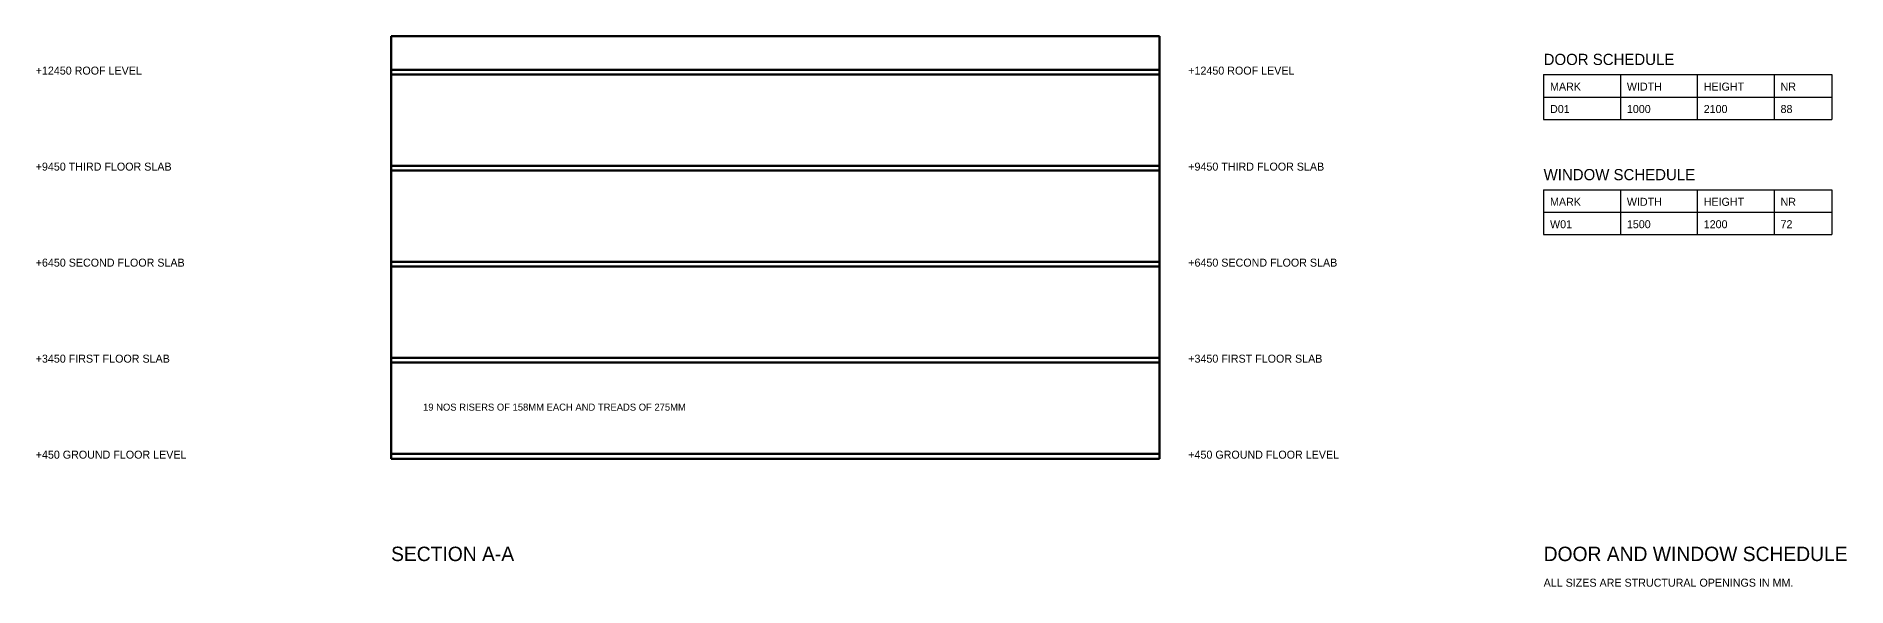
# Model space of a CAD drawing. Header units: millimetres. Extents: x -115 to 225469, y -4269 to 24653.
# Drawn here: x 168916 to 225469, y -4004 to 13200 of the extents above; entities that cross this region are included whole.
import ezdxf

# ---------------------------------------------------------------- set-up
doc = ezdxf.new("R2010")
doc.units = ezdxf.units.MM
doc.layers.get('0').update_dxf_attribs({"color": 1, "linetype": 'CONTINUOUS'})
doc.layers.add('TEXT', color=6, linetype='CONTINUOUS')
doc.layers.add('WALL', color=4, linetype='CONTINUOUS')

msp = doc.modelspace()

# ---------------------------------------------------------------- linework, layer by layer
for p, q in [((216000, 12000), (225000, 12000)), ((216000, 12000), (216000, 10600)), ((218400, 12000), (218400, 10600)), ((220800, 12000), (220800, 10600)), ((223200, 12000), (223200, 10600)), ((225000, 12000), (225000, 10600)), ((216000, 11300), (225000, 11300)), ((216000, 10600), (225000, 10600)), ((216000, 8400), (225000, 8400)), ((216000, 8400), (216000, 7000)), ((218400, 8400), (218400, 7000)), ((220800, 8400), (220800, 7000)), ((223200, 8400), (223200, 7000)), ((225000, 8400), (225000, 7000)), ((216000, 7700), (225000, 7700)), ((216000, 7000), (225000, 7000))]:
    msp.add_line(p, q)
at = {"layer": 'WALL', "lineweight": 50}
for p, q in [((204000, 13200), (180000, 13200)), ((180000, 13200), (180000, 0)), ((204000, 0), (204000, 13200)), ((180000, 12150), (204000, 12150)), ((180000, 12000), (204000, 12000)), ((180000, 9150), (204000, 9150)), ((180000, 9000), (204000, 9000)), ((180000, 6150), (204000, 6150)), ((180000, 6000), (204000, 6000)), ((180000, 3150), (204000, 3150)), ((180000, 3000), (204000, 3000)), ((180000, 150), (204000, 150)), ((180000, 0), (204000, 0)), ((180000, 0), (204000, 0))]:
    msp.add_line(p, q, dxfattribs=at)

# ---------------------------------------------------------------- texts
at = {"layer": 'TEXT'}
for s, height, p in [('DOOR SCHEDULE', 350, (216000, 12300)), ('+12450 ROOF LEVEL', 250, (168900, 12000)), ('+12450 ROOF LEVEL', 250, (204900, 12000)), ('MARK', 250, (216200, 11500)), ('WIDTH', 250, (218600, 11500)), ('HEIGHT', 250, (221000, 11500)), ('NR', 250, (223400, 11500)), ('D01', 250, (216200, 10800)), ('1000', 250, (218600, 10800)), ('2100', 250, (221000, 10800)), ('88', 250, (223400, 10800)), ('+9450 THIRD FLOOR SLAB', 250, (168900, 9000)), ('+9450 THIRD FLOOR SLAB', 250, (204900, 9000)), ('WINDOW SCHEDULE', 350, (216000, 8700)), ('MARK', 250, (216200, 7900)), ('WIDTH', 250, (218600, 7900)), ('HEIGHT', 250, (221000, 7900)), ('NR', 250, (223400, 7900)), ('W01', 250, (216200, 7200)), ('1500', 250, (218600, 7200)), ('1200', 250, (221000, 7200)), ('72', 250, (223400, 7200)), ('+6450 SECOND FLOOR SLAB', 250, (168900, 6000)), ('+6450 SECOND FLOOR SLAB', 250, (204900, 6000)), ('+3450 FIRST FLOOR SLAB', 250, (168900, 3000)), ('+3450 FIRST FLOOR SLAB', 250, (204900, 3000)), ('19 NOS RISERS OF 158MM EACH AND TREADS OF 275MM', 220, (181000, 1500)), ('+450 GROUND FLOOR LEVEL', 250, (168900, 0)), ('+450 GROUND FLOOR LEVEL', 250, (204900, 0)), ('SECTION A-A', 450, (180000, -3200)), ('DOOR AND WINDOW SCHEDULE', 450, (216000, -3200)), ('ALL SIZES ARE STRUCTURAL OPENINGS IN MM.', 250, (216000, -4000))]:
    msp.add_text(s, height=height, dxfattribs=at).set_placement(p)

doc.saveas('drawing.dxf')
